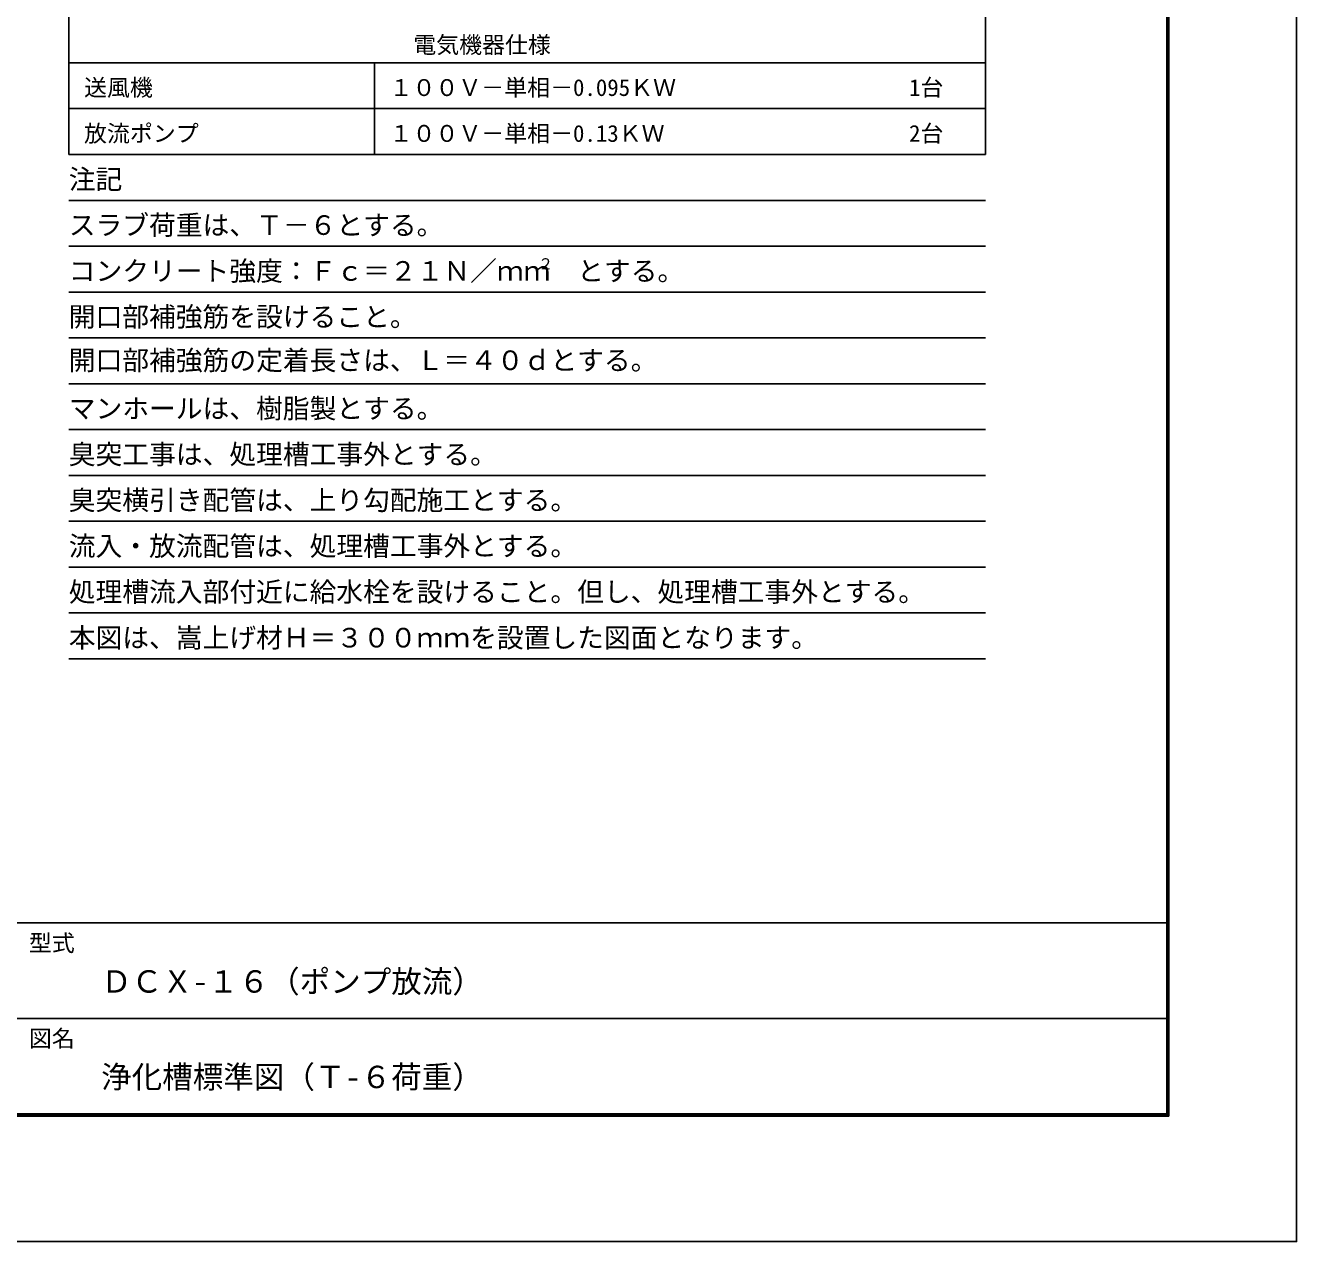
# Model space of a CAD drawing. Units: millimetres, scale not verified. Extents: x -14850 to 14850, y -10500 to 10500.
# Drawn here: x 6530 to 14850, y -10500 to -2541 of the extents above; entities that cross this region are included whole.
import ezdxf
from ezdxf.enums import TextEntityAlignment as Align

# ---------------------------------------------------------------- set-up
doc = ezdxf.new("R2010")
doc.units = ezdxf.units.MM
doc.header["$LTSCALE"] = 50
for name, color, linetype, lineweight in [('0-0_空気管', 4, 'Continuous', 25), ('0-5_図面枠', 7, 'Continuous', 25), ('0-6_Axis_waku', 7, 'Continuous', 25), ('0-7_水管', 3, 'Continuous', 25)]:
    doc.layers.add(name, color=color, linetype=linetype, lineweight=lineweight)
doc.styles.add('ＭＳ ゴシック', font='')
doc.styles.get('ＭＳ ゴシック').set_extended_font_data('MS Gothic')

msp = doc.modelspace()

# ---------------------------------------------------------------- linework, layer by layer
at = {"layer": '0-0_空気管', "color": 3}
for p, q in [((6813.52, -3386.05), (6813.52, 3813.97)), ((12813.53, 3813.97), (12813.53, -3386.05)), ((6813.52, -2786.05), (12813.53, -2786.05)), ((8813.52, -2786.05), (8813.52, -3386.05)), ((6813.52, -3086.05), (12813.53, -3086.05)), ((12813.53, -3386.05), (6813.52, -3386.05))]:
    msp.add_line(p, q, dxfattribs=at)
at = {"layer": '0-5_図面枠'}
msp.add_lwpolyline([(-14850, -10500), (14850, -10500), (14850, 10500), (-14850, 10500)], close=True, dxfattribs=at)
at = {"layer": '0-6_Axis_waku'}
for p, q in [((14000, -9665), (14000, 9615)), ((14001, -9666.01), (14001, 9616)), ((14002, -9667.01), (14002, 9617)), ((14003, -9668.01), (14003, 9618)), ((14004, -9669.01), (14004, 9619)), ((14005, -9670.01), (14005, 9620)), ((14006, -9671.01), (14006, 9621)), ((14007, -9672.01), (14007, 9622)), ((14008, -9673.01), (14008, 9623)), ((14009, -9674.01), (14009, 9624)), ((14010, -9675.01), (14010, 9625)), ((14011, -9676.01), (14011, 9626)), ((14012, -9677.01), (14012, 9627)), ((14013, -9678.01), (14013, 9628)), ((14014, -9679.01), (14014, 9629)), ((-12950, -8415), (14000, -8415)), ((399.99, -9040), (13999.99, -9040)), ((14014, -9679.01), (-12964, -9679.01)), ((14013, -9678.01), (-12963, -9678.01)), ((14012, -9677.01), (-12962, -9677.01)), ((14011, -9676.01), (-12961, -9676.01)), ((14010, -9675.01), (-12960, -9675.01)), ((14009, -9674.01), (-12959, -9674.01)), ((14008, -9673.01), (-12958, -9673.01)), ((14007, -9672.01), (-12957, -9672.01)), ((14006, -9671.01), (-12956, -9671.01)), ((14005, -9670.01), (-12955, -9670.01)), ((14004, -9669.01), (-12954, -9669.01)), ((14003, -9668.01), (-12953, -9668.01)), ((14002, -9667.01), (-12952, -9667.01)), ((14001, -9666.01), (-12951, -9666.01)), ((-12950, -9665), (14000, -9665))]:
    msp.add_line(p, q, dxfattribs=at)
at = {"layer": '0-7_水管'}
for p, q in [((12813.53, -3686.05), (6813.52, -3686.05)), ((12813.53, -3986.06), (6813.52, -3986.06)), ((12813.53, -4286.06), (6813.52, -4286.06)), ((12813.53, -4586.06), (6813.52, -4586.06)), ((12813.53, -4886.06), (6813.52, -4886.06)), ((12813.53, -4886.06), (6813.52, -4886.06)), ((12813.53, -5186.07), (6813.52, -5186.07)), ((12813.53, -5486.07), (6813.52, -5486.07)), ((12813.53, -5786.07), (6813.52, -5786.07)), ((12813.53, -6086.07), (6813.52, -6086.07)), ((12813.53, -6386.07), (6813.52, -6386.07)), ((12813.53, -6686.08), (6813.52, -6686.08))]:
    msp.add_line(p, q, dxfattribs=at)

# ---------------------------------------------------------------- texts
at = {"layer": '0-0_空気管', "style": 'ＭＳ ゴシック'}
for s, p in [('電気機器仕様', (9068.53, -2756.06)), ('送風機', (6913.53, -3036.05)), ('１００Ｖ－単相－0.095ＫＷ', (8913.53, -3036.05)), ('1台', (12313.53, -3036.05)), ('放流ポンプ', (6913.53, -3336.05)), ('１００Ｖ－単相－0.13ＫＷ', (8913.53, -3336.05)), ('2台', (12313.53, -3336.05))]:
    msp.add_text(s, height=110, dxfattribs=at).set_placement(p, align=Align.BOTTOM_LEFT)
at = {"layer": '0-6_Axis_waku', "style": 'ＭＳ ゴシック'}
for s, height, p in [('型式', 110, (6552.45, -8633.97)), ('ＤＣＸ-１６（ポンプ放流）', 146.6, (7024.99, -8915)), ('図名', 110, (6552.45, -9258.97)), ('浄化槽標準図（Ｔ-６荷重）', 146.6, (7024.99, -9540))]:
    msp.add_text(s, height=height, dxfattribs=at).set_placement(p, align=Align.BOTTOM_LEFT)
at = {"layer": '0-7_水管', "color": 4, "style": 'ＭＳ ゴシック'}
for s, height, p in [('注記', 128.4, (6813.52, -3650.73)), ('スラブ荷重は、Ｔ－６とする。', 128.4, (6813.52, -3950.73)), ('コンクリート強度：Ｆｃ＝２１Ｎ／ｍｍ\u3000とする。', 128.4, (6813.52, -4250.73)), ('２', 73.31, (9885.57, -4160.52)), ('開口部補強筋を設けること。', 128.4, (6813.52, -4550.74)), ('開口部補強筋の定着長さは、Ｌ＝４０ｄとする。', 128.4, (6813.52, -4835.39)), ('マンホールは、樹脂製とする。', 128.4, (6813.52, -5150.74)), ('臭突工事は、処理槽工事外とする。', 128.4, (6813.52, -5450.74)), ('臭突横引き配管は、上り勾配施工とする。', 128.4, (6813.52, -5750.75)), ('流入・放流配管は、処理槽工事外とする。', 128.4, (6813.52, -6050.75)), ('処理槽流入部付近に給水栓を設けること。但し、処理槽工事外とする。', 128.4, (6813.52, -6350.75)), ('本図は、嵩上げ材Ｈ＝３００ｍｍを設置した図面となります。', 128.4, (6813.52, -6650.75))]:
    msp.add_text(s, height=height, dxfattribs=at).set_placement(p, align=Align.BOTTOM_LEFT)

doc.saveas('drawing.dxf')
